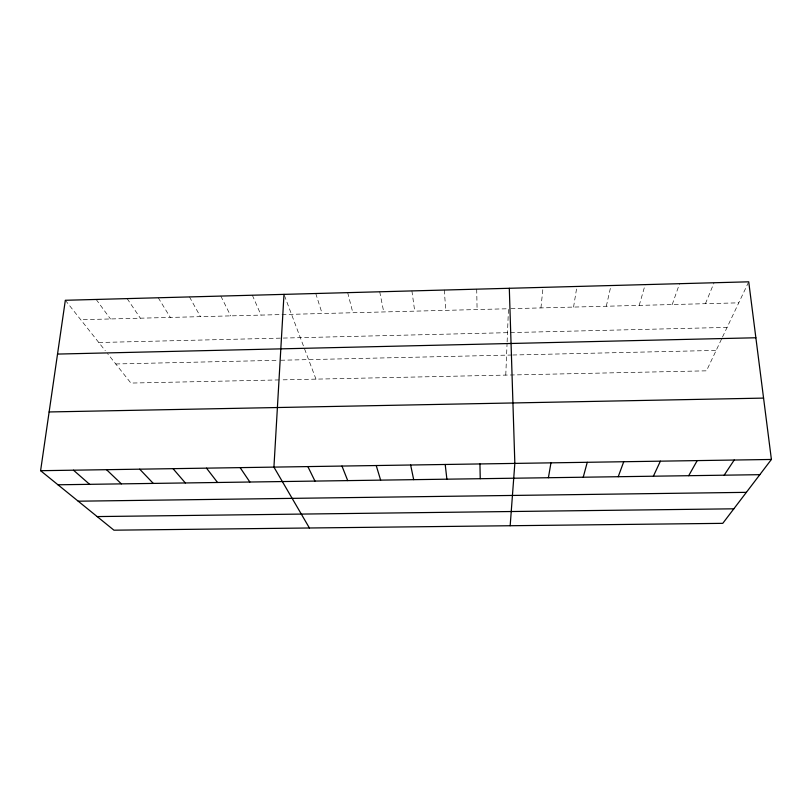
<?xml version="1.0" encoding="UTF-8"?>
<svg xmlns="http://www.w3.org/2000/svg" width="812" height="812" viewBox="0 0 812 812"><rect width="100%" height="100%" fill="white"/><g stroke="black" fill="none" stroke-linecap="round" stroke-linejoin="round"><path stroke-width="0.61" stroke-dasharray="4.06 3.04" d="M505.774 375.103L507.033 344.166M507.124 341.862L508.474 308.743L80.733 319.725M540.944 307.91L543.045 287.367M573.556 307.078L576.946 286.453M606.31 306.236L610.989 285.53M639.206 305.393L645.195 284.606M672.234 304.541L679.553 283.682M705.425 303.688L714.063 282.749M721.503 339.162L706.47 370.83L280.363 379.894M722.518 337.021L748.207 282.921M510.971 308.682L738.747 302.835M98.78 342.512L727.095 327.388M115.771 363.969L278.222 360.305M280.749 360.244L511.519 355.027M512.748 355.006L716.164 350.408M279.095 379.925L130.894 383.071L107.468 353.484M65.336 300.278L105.296 350.743M96.171 299.445L110.473 318.964M127.149 298.613L140.344 318.192M158.249 297.771L170.327 317.431M189.49 296.928L200.442 316.65M220.854 296.075L230.679 315.878M252.359 295.223L261.038 315.097M284.444 295.548L303.708 346.643M304.561 348.886L315.969 379.133M315.767 293.518L322.131 313.533M347.678 292.655L352.865 312.742M379.722 291.782L383.731 311.95M411.907 290.909L414.719 311.148M444.235 290.036L445.839 310.357M476.705 289.163L477.091 309.555"/><path stroke-width="1.22" d="M283.997 294.37L273.928 467.113L309.413 527.993M510.169 525.74L514.838 463.398L509.307 288.28M40.6 470.696L65.336 300.278L748.725 281.815L771.4 459.46L722.771 523.344L113.934 530.185L40.6 470.696L771.4 459.46M548.404 477.72L550.962 462.85M583.229 477.223L587.259 462.292M618.216 476.715L623.738 461.723M653.376 476.208L660.379 461.165M688.688 475.7L697.214 460.597M724.172 475.193L734.21 460.028M57.53 354.073L755.87 337.762M49.126 411.958L763.574 398.103M57.967 484.784L759.819 474.675M78.206 501.197L746.37 492.346M97.156 516.574L733.835 508.809M73.486 470.189L89.604 484.328M106.514 469.681L121.374 483.871M139.694 469.174L153.285 483.414M173.017 468.656L185.339 482.947M206.502 468.148L217.535 482.48M240.139 467.631L249.863 482.023M307.87 466.585L314.965 481.08M341.964 466.058L347.729 480.613M376.22 465.53L380.635 480.136M410.639 465.002L413.684 479.659M445.209 464.474L446.884 479.181M479.943 463.936L480.237 478.704"/></g></svg>
